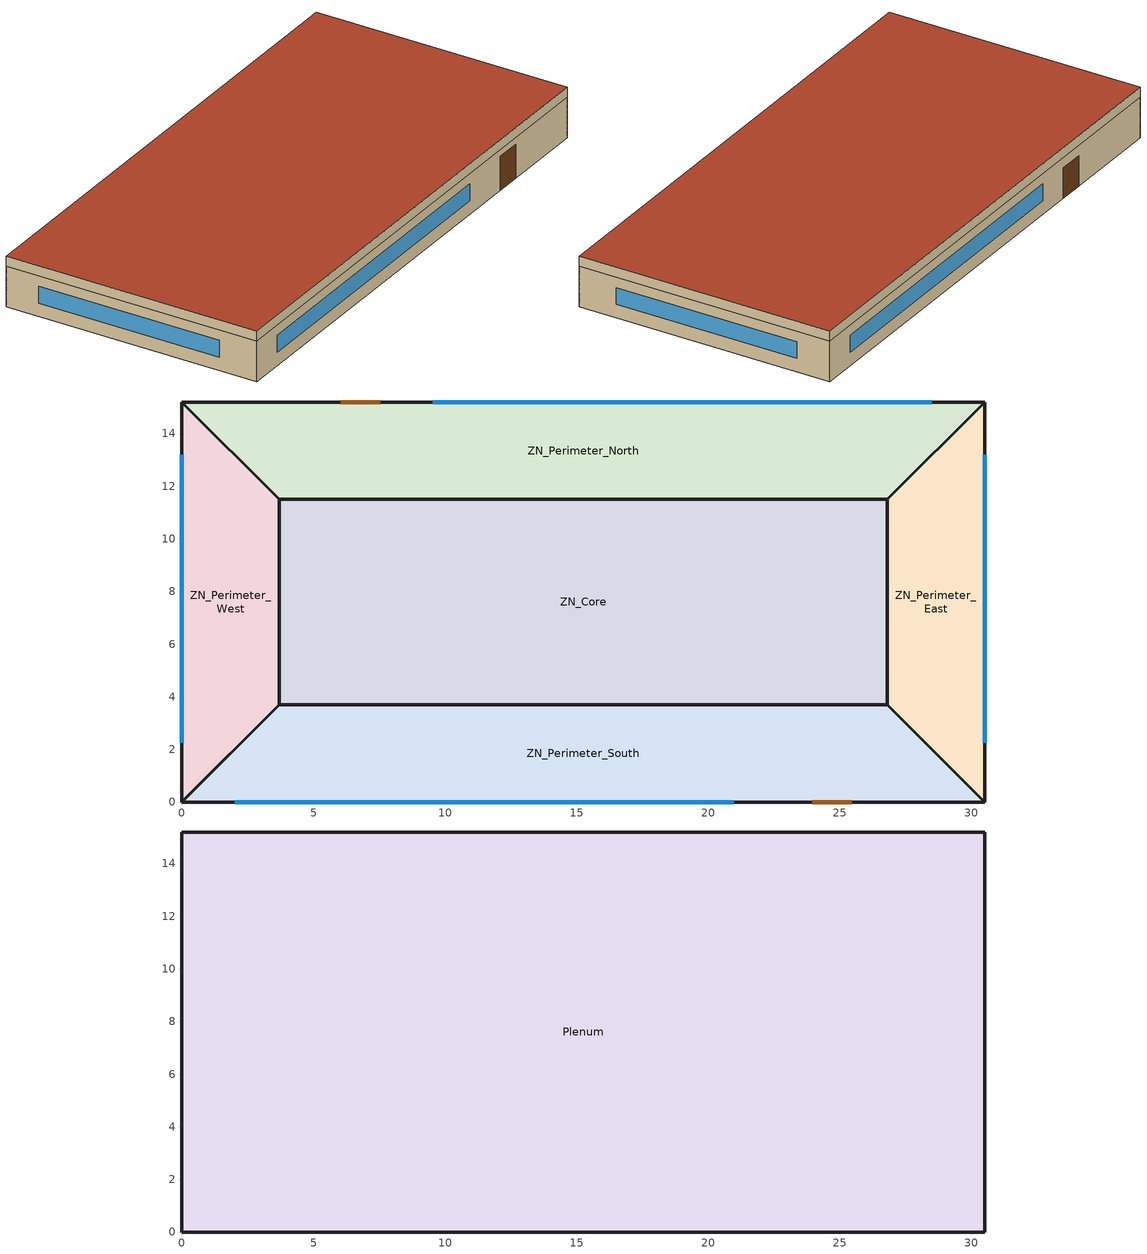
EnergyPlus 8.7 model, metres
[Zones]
ZN_Core
 floor ground: 26.8,11.5 26.8,3.7 3.7,3.7 3.7,11.5 z0
 wall outside: 26.8,3.7 26.8,11.5 3.7,11.5 3.7,3.7 26.8,3.7 z0:2.4
 roof outside: 26.8,3.7 26.8,11.5 3.7,11.5 3.7,3.7 z2.4
ZN_Perimeter_East
 floor ground: 30.5,15.2 30.5,0 26.8,3.7 26.8,11.5 z0
 wall outside: 30.5,0 30.5,15.2 26.8,11.5 26.8,3.7 30.5,0 z0:2.4
 window: 30.5,2.26 30.5,13.2 z0.8:1.8
 roof outside: 30.5,0 30.5,15.2 26.8,11.5 26.8,3.7 z2.4
ZN_Perimeter_North
 floor ground: 30.5,15.2 26.8,11.5 3.7,11.5 0,15.2 z0
 wall outside: 26.8,11.5 30.5,15.2 0,15.2 3.7,11.5 26.8,11.5 z0:2.4
 window: 28.5,15.2 9.54,15.2 z0.8:1.8
 door: 7.54,15.2 6.04,15.2 z0:1.8
 roof outside: 26.8,11.5 30.5,15.2 0,15.2 3.7,11.5 z2.4
ZN_Perimeter_South
 floor ground: 26.8,3.7 30.5,0 0,0 3.7,3.7 z0
 wall outside: 30.5,0 26.8,3.7 3.7,3.7 0,0 30.5,0 z0:2.4
 window: 2,0 20.96,0 z0.8:1.8
 door: 23.96,0 25.46,0 z0:2
 roof outside: 30.5,0 26.8,3.7 3.7,3.7 0,0 z2.4
ZN_Perimeter_West
 floor ground: 0,15.2 3.7,11.5 3.7,3.7 0,0 z0
 wall outside: 3.7,3.7 3.7,11.5 0,15.2 0,0 3.7,3.7 z0:2.4
 window: 0,13.2 0,2.26 z0.8:1.8
 roof outside: 0,0 3.7,3.7 3.7,11.5 0,15.2 z2.4
Plenum
 wall outside: 30.5,0 30.5,15.2 0,15.2 0,0 30.5,0 z2.4:3
 roof outside: 26.8,3.7 26.8,11.5 3.7,11.5 3.7,3.7 z2.4; 30.5,0 30.5,15.2 26.8,11.5 26.8,3.7 z2.4; 26.8,11.5 30.5,15.2 0,15.2 3.7,11.5 z2.4; 30.5,0 26.8,3.7 3.7,3.7 0,0 z2.4; 0,0 3.7,3.7 3.7,11.5 0,15.2 z2.4; 30.5,0 30.5,15.2 0,15.2 0,0 z3
[Building]
Exercise 2: North Axis {deg}=-0; Terrain=City; Loads Convergence Tolerance Value=0.04; Temperature Convergence Tolerance Value {deltaC}=0.4; Solar Distribution=FullInteriorAndExterior; Minimum Number of Warmup Days=6
[Site:Location]
CHICAGO_IL_USA TMY2-94846: Latitude {deg}=41.78; Longitude {deg}=-87.75; Time Zone {hr}=-6; Elevation {m}=190
[SizingPeriod:DesignDay] Day of Month=21; Dry-Bulb Temperature Range Modifier Type=DefaultMultipliers; Humidity Condition Type=Wetbulb; Barometric Pressure {Pa}=99063; Rain Indicator=No; Snow Indicator=No; Daylight Saving Time Indicator=No; Solar Model Indicator=ASHRAEClearSky
Name | Month | Day Type | Maximum Dry-Bulb Temperature {C} | Daily Dry-Bulb Temperature Range {deltaC} | Wetbulb or DewPoint at Maximum Dry-Bulb {C} | Wind Speed {m/s} | Wind Direction {deg} | Sky Clearness
CHICAGO_IL_USA Cooling 1% Conditions DB=>MWB | 7 | SummerDesignDay | 31.3 | 10.9 | 22.8 | 5.4 | 230 | 1
CHICAGO_IL_USA Heating 99% Conditions | 1 | WinterDesignDay | -18.1 | 0 | -18.1 | 4.6 | 270 | 0
[Zone]
Plenum; ZN_Core; ZN_Perimeter_East; ZN_Perimeter_North; ZN_Perimeter_South; ZN_Perimeter_West
